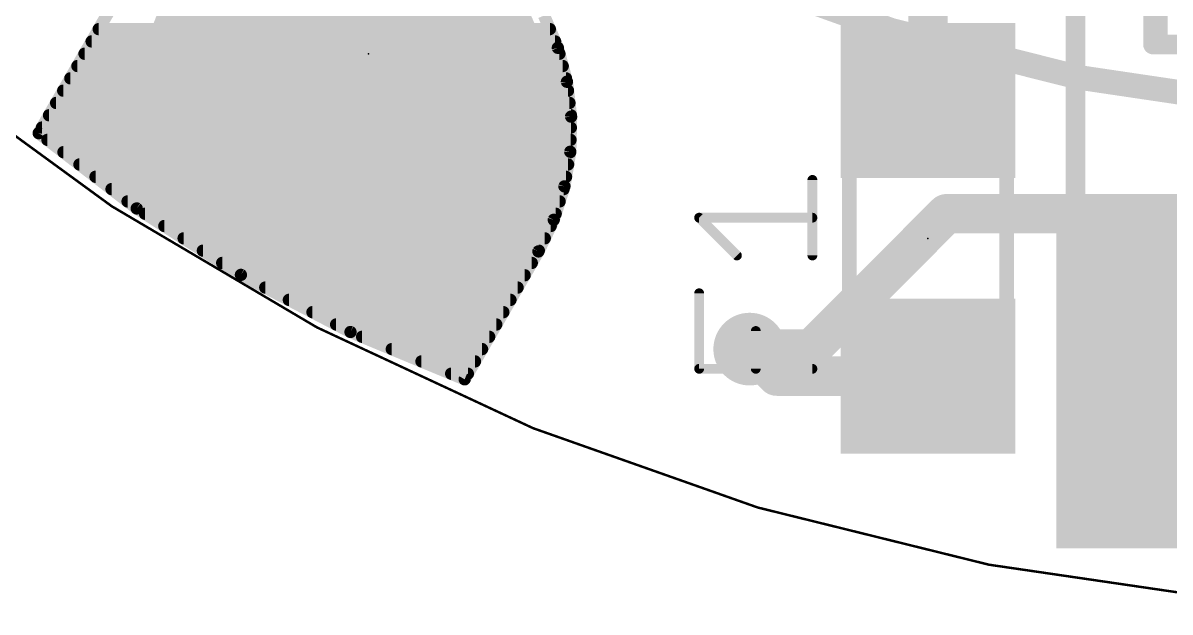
# Model space of a CAD drawing. Extents: x -25.4 to 25.4, y -26.7 to 25.8.
# Drawn here: x -14.87 to -3.02, y -25.45 to -19.37 of the extents above; entities that cross this region are included whole.
import ezdxf

# ---------------------------------------------------------------- set-up
doc = ezdxf.new("R2010")
doc.units = 0
for name, color, linetype in [('1', 12, 'CONTINUOUS'), ('16', 5, 'CONTINUOUS'), ('17', 110, 'CONTINUOUS'), ('18', 110, 'CONTINUOUS'), ('20', 53, 'CONTINUOUS'), ('21', 53, 'CONTINUOUS'), ('23', 53, 'CONTINUOUS'), ('25', 253, 'CONTINUOUS'), ('51', 53, 'CONTINUOUS')]:
    doc.layers.add(name, color=color, linetype=linetype)

# ---------------------------------------------------------------- blocks, each defined once
blk = doc.blocks.new('RECT')
blk.add_solid([(-0.5, -0.5), (0.5, -0.5), (-0.5, 0.5), (0.5, 0.5)])
blk = doc.blocks.new('ROUNDP')
at = {"const_width": 0.5}
blk.add_lwpolyline([(0, -0.25, 1), (0, 0.25, 1), (0, -0.25)], format="xyb", dxfattribs=at)
blk = doc.blocks.new('ROUNDV')
at = {"const_width": 0.5}
blk.add_lwpolyline([(0, -0.25, 1), (0, 0.25, 1), (0, -0.25)], format="xyb", dxfattribs=at)

msp = doc.modelspace()

# ---------------------------------------------------------------- linework, layer by layer
at = {"layer": '1'}
for points, const_width in [([(-20.32, 0, 0.4142), (0, -20.32)], 0.254), ([(-14.0893, -19.3993, 1), (-14.0893, -19.4627)], 0.0635), ([(-9.4299, -19.4627, 1), (-9.4299, -19.3993)], 0.0635), ([(-14.1626, -19.5263, 1), (-14.1626, -19.5897)], 0.0635), ([(-9.3755, -19.5897, 1), (-9.3755, -19.5263)], 0.0635), ([(-14.2359, -19.6533, 1), (-14.2359, -19.7168)], 0.0635), ([(-9.3165, -19.6159, 1), (-9.3779, -19.6324)], 0.0635), ([(-9.3764, -19.6366, 1), (-9.318, -19.6116)], 0.0635), ([(-9.3309, -19.7168, 1), (-9.3309, -19.6533)], 0.0635), ([(-14.3093, -19.7803, 1), (-14.3093, -19.8438)], 0.0635), ([(-9.2969, -19.8438, 1), (-9.2969, -19.7803)], 0.0635), ([(-14.3826, -19.9073, 1), (-14.3826, -19.9707)], 0.0635), ([(-9.2628, -19.9707, 1), (-9.2628, -19.9073)], 0.0635), ([(-14.4559, -20.0343, 1), (-14.4559, -20.0978)], 0.0635), ([(-11.6468, -20.0351, 1), (-11.4672, -20.2147)], 0.254), ([(-9.2219, -19.9704, 1), (-9.2849, -19.978)], 0.0635), ([(-9.2841, -19.9824, 1), (-9.2227, -19.966)], 0.0635), ([(-9.2424, -20.0978, 1), (-9.2424, -20.0343)], 0.0635), ([(-14.5292, -20.1613, 1), (-14.5292, -20.2248)], 0.0635), ([(-9.2272, -20.2248, 1), (-9.2272, -20.1613)], 0.0635), ([(-5.6261, -20.168, 1), (-5.4229, -20.168)], 0.2032), ([(-14.6026, -20.2883, 1), (-14.6026, -20.3517)], 0.0635), ([(-9.212, -20.3517, 1), (-9.212, -20.2883)], 0.0635), ([(-9.1786, -20.3348, 1), (-9.2421, -20.3333)], 0.0635), ([(-9.2419, -20.3378, 1), (-9.1788, -20.3303)], 0.0635), ([(-14.6899, -20.4795, 1), (-14.7285, -20.5299)], 0.0635), ([(-14.7367, -20.4888, 1), (-14.6817, -20.5206)], 0.0635), ([(-14.6759, -20.4153, 1), (-14.6759, -20.4788)], 0.0635), ([(-9.2131, -20.4788, 1), (-9.2131, -20.4153)], 0.0635), ([(-14.6189, -20.5423, 1), (-14.6189, -20.6058)], 0.0635), ([(-9.2161, -20.6058, 1), (-9.2161, -20.5423)], 0.0635), ([(-14.4534, -20.6693, 1), (-14.4534, -20.7327)], 0.0635), ([(-9.2507, -20.6956, 1), (-9.1873, -20.6971)], 0.0635), ([(-9.1877, -20.7016, 1), (-9.2503, -20.6911)], 0.0635), ([(-9.2198, -20.7327, 1), (-9.2198, -20.6693)], 0.0635), ([(-14.2879, -20.7963, 1), (-14.2879, -20.8597)], 0.0635), ([(-9.2411, -20.8597, 1), (-9.2411, -20.7963)], 0.0635), ([(-14.1224, -20.9233, 1), (-14.1224, -20.9868)], 0.0635), ([(-9.2625, -20.9868, 1), (-9.2625, -20.9233)], 0.0635), ([(-13.9569, -21.0503, 1), (-13.9569, -21.1137)], 0.0635), ([(-9.3104, -21.0485, 1), (-9.2478, -21.059)], 0.0635), ([(-9.2489, -21.0634, 1), (-9.3093, -21.0441)], 0.0635), ([(-9.2881, -21.1137, 1), (-9.2881, -21.0503)], 0.0635), ([(-13.7914, -21.1773, 1), (-13.7914, -21.2407)], 0.0635), ([(-9.3287, -21.2407, 1), (-9.3287, -21.1773)], 0.0635), ([(-13.6798, -21.2548, 1), (-13.7139, -21.3083)], 0.0635), ([(-13.7162, -21.3067, 1), (-13.6775, -21.2563)], 0.0635), ([(-13.6113, -21.3043, 1), (-13.6113, -21.3678)], 0.0635), ([(-9.3693, -21.3678, 1), (-9.3693, -21.3043)], 0.0635), ([(-13.412, -21.4313, 1), (-13.412, -21.4947)], 0.0635), ([(-9.4197, -21.3892, 1), (-9.3592, -21.4086)], 0.0635), ([(-9.4206, -21.4947, 1), (-9.4206, -21.4313)], 0.0635), ([(-9.3609, -21.4128, 1), (-9.418, -21.385)], 0.0635), ([(-13.2126, -21.5583, 1), (-13.2126, -21.6217)], 0.0635), ([(-9.4823, -21.6217, 1), (-9.4823, -21.5583)], 0.0635), ([(-13.0133, -21.6853, 1), (-13.0133, -21.7488)], 0.0635), ([(-9.5764, -21.711, 1), (-9.5192, -21.7388)], 0.0635), ([(-9.5203, -21.7408, 1), (-9.5753, -21.709)], 0.0635), ([(-9.544, -21.7488, 1), (-9.544, -21.6853)], 0.0635), ([(-12.8139, -21.8123, 1), (-12.8139, -21.8758)], 0.0635), ([(-9.6166, -21.8758, 1), (-9.6166, -21.8123)], 0.0635), ([(-12.6059, -21.939, 1), (-12.6353, -21.9953)], 0.0635), ([(-12.6133, -21.9393, 1), (-12.6133, -22.0027)], 0.0635), ([(-12.6377, -21.9939, 1), (-12.6036, -21.9404)], 0.0635), ([(-9.6899, -22.0027, 1), (-9.6899, -21.9393)], 0.0635), ([(-12.3693, -22.0663, 1), (-12.3693, -22.1298)], 0.0635), ([(-9.7632, -22.1298, 1), (-9.7632, -22.0663)], 0.0635), ([(-12.1253, -22.1933, 1), (-12.1253, -22.2568)], 0.0635), ([(-9.8365, -22.2568, 1), (-9.8365, -22.1933)], 0.0635), ([(-11.8814, -22.3203, 1), (-11.8814, -22.3837)], 0.0635), ([(-9.9099, -22.3837, 1), (-9.9099, -22.3203)], 0.0635), ([(-11.6374, -22.4473, 1), (-11.6374, -22.5108)], 0.0635), ([(-11.4766, -22.5271, 1), (-11.5009, -22.5857)], 0.0635), ([(-11.5034, -22.5846, 1), (-11.4741, -22.5282)], 0.0635), ([(-9.9832, -22.5108, 1), (-9.9832, -22.4473)], 0.0635), ([(-11.369, -22.5743, 1), (-11.369, -22.6378)], 0.0635), ([(-10.0565, -22.6378, 1), (-10.0565, -22.5743)], 0.0635), ([(-7.2942, -22.6612, 1), (-7.4378, -22.8048)], 0.2032), ([(-11.0624, -22.7013, 1), (-11.0624, -22.7647)], 0.0635), ([(-10.1298, -22.7647, 1), (-10.1298, -22.7013)], 0.0635), ([(-10.7557, -22.8283, 1), (-10.7557, -22.8917)], 0.0635), ([(-10.2031, -22.8917, 1), (-10.2031, -22.8283)], 0.0635), ([(-7.087, -22.9104, 1), (-7.087, -23.1136)], 0.2032), ([(-7.1588, -23.0838, 1), (-7.0152, -22.9402)], 0.2032), ([(-5.5245, -23.1136, 1), (-5.5245, -22.9104)], 0.2032), ([(-10.4491, -22.9553, 1), (-10.4491, -23.0188)], 0.0635), ([(-10.3219, -23.0741, 1), (-10.2976, -23.0154)], 0.0635), ([(-10.2765, -23.0188, 1), (-10.2765, -22.9553)], 0.0635), ([(-10.3373, -23.0288, 1), (-10.2823, -23.0606)], 0.0635)]:
    msp.add_lwpolyline(points, format="xyb", dxfattribs=dict(at, const_width=const_width))
for points, const_width in [([(-11.557, -20.1249), (-8.8946, -17.4625)], 0.508), ([(-5.5245, -18.3206), (-5.5245, -20.168)], 0.4064), ([(-13.9472, -19.1849), (-14.7092, -20.5047)], 0.127), ([(-9.3472, -19.6241), (-9.4899, -19.291)], 0.127), ([(-14.0893, -19.431), (-9.4299, -19.431)], 0.127), ([(-14.1626, -19.558), (-9.3755, -19.558)], 0.127), ([(-14.2359, -19.685), (-9.3309, -19.685)], 0.127), ([(-9.2534, -19.9742), (-9.3472, -19.6241)], 0.127), ([(-14.3093, -19.812), (-9.2969, -19.812)], 0.127), ([(-14.3826, -19.939), (-9.2628, -19.939)], 0.127), ([(-14.4559, -20.066), (-9.2424, -20.066)], 0.127), ([(-9.2104, -20.334), (-9.2534, -19.9742)], 0.127), ([(-14.5292, -20.193), (-9.2272, -20.193)], 0.127), ([(-14.6026, -20.32), (-9.212, -20.32)], 0.127), ([(-9.219, -20.6963), (-9.2104, -20.334)], 0.127), ([(-14.7092, -20.5047), (-13.6968, -21.2815)], 0.127), ([(-14.6759, -20.447), (-9.2131, -20.447)], 0.127), ([(-14.6189, -20.574), (-9.2161, -20.574)], 0.127), ([(-14.4534, -20.701), (-9.2198, -20.701)], 0.127), ([(-9.2791, -21.0537), (-9.219, -20.6963)], 0.127), ([(-14.2879, -20.828), (-9.2411, -20.828)], 0.127), ([(-14.1224, -20.955), (-9.2625, -20.955)], 0.127), ([(-13.9569, -21.082), (-9.2881, -21.082)], 0.127), ([(-9.3894, -21.3989), (-9.2791, -21.0537)], 0.127), ([(-13.7914, -21.209), (-9.3287, -21.209)], 0.127), ([(-13.6968, -21.2815), (-12.6206, -21.9672)], 0.127), ([(-13.6113, -21.336), (-9.3693, -21.336)], 0.127), ([(-13.412, -21.463), (-9.4206, -21.463)], 0.127), ([(-9.5478, -21.7249), (-9.3894, -21.3989)], 0.127), ([(-13.2126, -21.59), (-9.4823, -21.59)], 0.127), ([(-13.0133, -21.717), (-9.544, -21.717)], 0.127), ([(-10.3098, -23.0447), (-9.5478, -21.7249)], 0.127), ([(-12.8139, -21.844), (-9.6166, -21.844)], 0.127), ([(-12.6206, -21.9672), (-11.4887, -22.5564)], 0.127), ([(-12.6133, -21.971), (-9.6899, -21.971)], 0.127), ([(-12.3693, -22.098), (-9.7632, -22.098)], 0.127), ([(-12.1253, -22.225), (-9.8365, -22.225)], 0.127), ([(-11.8814, -22.352), (-9.9099, -22.352)], 0.127), ([(-11.6374, -22.479), (-9.9832, -22.479)], 0.127), ([(-11.4887, -22.5564), (-10.3098, -23.0447)], 0.127), ([(-11.369, -22.606), (-10.0565, -22.606)], 0.127), ([(-7.087, -23.012), (-7.366, -22.733)], 0.4064), ([(-11.0624, -22.733), (-10.1298, -22.733)], 0.127), ([(-10.7557, -22.86), (-10.2031, -22.86)], 0.127), ([(-5.5245, -23.012), (-7.087, -23.012)], 0.4064), ([(-10.4491, -22.987), (-10.2765, -22.987)], 0.127)]:
    msp.add_lwpolyline(points, dxfattribs=dict(at, const_width=const_width))
at = {"layer": '16'}
for points, const_width in [([(-20.32, 0, 0.4142), (0, -20.32)], 0.254), ([(-14.0893, -19.3993, 1), (-14.0893, -19.4627)], 0.0635), ([(-9.4299, -19.4627, 1), (-9.4299, -19.3993)], 0.0635), ([(-14.1626, -19.5263, 1), (-14.1626, -19.5897)], 0.0635), ([(-9.3755, -19.5897, 1), (-9.3755, -19.5263)], 0.0635), ([(-14.2359, -19.6533, 1), (-14.2359, -19.7168)], 0.0635), ([(-9.3165, -19.6159, 1), (-9.3779, -19.6324)], 0.0635), ([(-9.3764, -19.6366, 1), (-9.318, -19.6116)], 0.0635), ([(-9.3309, -19.7168, 1), (-9.3309, -19.6533)], 0.0635), ([(-14.3093, -19.7803, 1), (-14.3093, -19.8438)], 0.0635), ([(-9.2969, -19.8438, 1), (-9.2969, -19.7803)], 0.0635), ([(-14.3826, -19.9073, 1), (-14.3826, -19.9707)], 0.0635), ([(-9.2628, -19.9707, 1), (-9.2628, -19.9073)], 0.0635), ([(-14.4559, -20.0343, 1), (-14.4559, -20.0978)], 0.0635), ([(-9.2219, -19.9704, 1), (-9.2849, -19.978)], 0.0635), ([(-9.2841, -19.9824, 1), (-9.2227, -19.966)], 0.0635), ([(-9.2424, -20.0978, 1), (-9.2424, -20.0343)], 0.0635), ([(-14.5292, -20.1613, 1), (-14.5292, -20.2248)], 0.0635), ([(-9.2272, -20.2248, 1), (-9.2272, -20.1613)], 0.0635), ([(-14.6026, -20.2883, 1), (-14.6026, -20.3517)], 0.0635), ([(-9.212, -20.3517, 1), (-9.212, -20.2883)], 0.0635), ([(-9.1786, -20.3348, 1), (-9.2421, -20.3333)], 0.0635), ([(-9.2419, -20.3378, 1), (-9.1788, -20.3303)], 0.0635), ([(-14.6899, -20.4795, 1), (-14.7285, -20.5299)], 0.0635), ([(-14.7367, -20.4888, 1), (-14.6817, -20.5206)], 0.0635), ([(-14.6759, -20.4153, 1), (-14.6759, -20.4788)], 0.0635), ([(-9.2131, -20.4788, 1), (-9.2131, -20.4153)], 0.0635), ([(-14.6189, -20.5423, 1), (-14.6189, -20.6058)], 0.0635), ([(-9.2161, -20.6058, 1), (-9.2161, -20.5423)], 0.0635), ([(-14.4534, -20.6693, 1), (-14.4534, -20.7327)], 0.0635), ([(-9.2507, -20.6956, 1), (-9.1873, -20.6971)], 0.0635), ([(-9.1877, -20.7016, 1), (-9.2503, -20.6911)], 0.0635), ([(-9.2198, -20.7327, 1), (-9.2198, -20.6693)], 0.0635), ([(-14.2879, -20.7963, 1), (-14.2879, -20.8597)], 0.0635), ([(-9.2411, -20.8597, 1), (-9.2411, -20.7963)], 0.0635), ([(-14.1224, -20.9233, 1), (-14.1224, -20.9868)], 0.0635), ([(-9.2625, -20.9868, 1), (-9.2625, -20.9233)], 0.0635), ([(-13.9569, -21.0503, 1), (-13.9569, -21.1137)], 0.0635), ([(-9.3104, -21.0485, 1), (-9.2478, -21.059)], 0.0635), ([(-9.2489, -21.0634, 1), (-9.3093, -21.0441)], 0.0635), ([(-9.2881, -21.1137, 1), (-9.2881, -21.0503)], 0.0635), ([(-13.7914, -21.1773, 1), (-13.7914, -21.2407)], 0.0635), ([(-9.3287, -21.2407, 1), (-9.3287, -21.1773)], 0.0635), ([(-5.334, -21.2344, 1), (-5.334, -21.4376)], 0.2032), ([(-5.2622, -21.4078, 1), (-5.4058, -21.2642)], 0.2032), ([(-13.6798, -21.2548, 1), (-13.7139, -21.3083)], 0.0635), ([(-13.7162, -21.3067, 1), (-13.6775, -21.2563)], 0.0635), ([(-13.6113, -21.3043, 1), (-13.6113, -21.3678)], 0.0635), ([(-9.3693, -21.3678, 1), (-9.3693, -21.3043)], 0.0635), ([(-13.412, -21.4313, 1), (-13.412, -21.4947)], 0.0635), ([(-9.4197, -21.3892, 1), (-9.3592, -21.4086)], 0.0635), ([(-9.4206, -21.4947, 1), (-9.4206, -21.4313)], 0.0635), ([(-9.3609, -21.4128, 1), (-9.418, -21.385)], 0.0635), ([(-13.2126, -21.5583, 1), (-13.2126, -21.6217)], 0.0635), ([(-9.4823, -21.6217, 1), (-9.4823, -21.5583)], 0.0635), ([(-13.0133, -21.6853, 1), (-13.0133, -21.7488)], 0.0635), ([(-9.5764, -21.711, 1), (-9.5192, -21.7388)], 0.0635), ([(-9.5203, -21.7408, 1), (-9.5753, -21.709)], 0.0635), ([(-9.544, -21.7488, 1), (-9.544, -21.6853)], 0.0635), ([(-12.8139, -21.8123, 1), (-12.8139, -21.8758)], 0.0635), ([(-9.6166, -21.8758, 1), (-9.6166, -21.8123)], 0.0635), ([(-12.6059, -21.939, 1), (-12.6353, -21.9953)], 0.0635), ([(-12.6133, -21.9393, 1), (-12.6133, -22.0027)], 0.0635), ([(-12.6377, -21.9939, 1), (-12.6036, -21.9404)], 0.0635), ([(-9.6899, -22.0027, 1), (-9.6899, -21.9393)], 0.0635), ([(-12.3693, -22.0663, 1), (-12.3693, -22.1298)], 0.0635), ([(-9.7632, -22.1298, 1), (-9.7632, -22.0663)], 0.0635), ([(-12.1253, -22.1933, 1), (-12.1253, -22.2568)], 0.0635), ([(-9.8365, -22.2568, 1), (-9.8365, -22.1933)], 0.0635), ([(-11.8814, -22.3203, 1), (-11.8814, -22.3837)], 0.0635), ([(-9.9099, -22.3837, 1), (-9.9099, -22.3203)], 0.0635), ([(-11.6374, -22.4473, 1), (-11.6374, -22.5108)], 0.0635), ([(-11.4766, -22.5271, 1), (-11.5009, -22.5857)], 0.0635), ([(-11.5034, -22.5846, 1), (-11.4741, -22.5282)], 0.0635), ([(-9.9832, -22.5108, 1), (-9.9832, -22.4473)], 0.0635), ([(-11.369, -22.5743, 1), (-11.369, -22.6378)], 0.0635), ([(-10.0565, -22.6378, 1), (-10.0565, -22.5743)], 0.0635), ([(-7.366, -22.6314, 1), (-7.366, -22.8346)], 0.2032), ([(-6.8028, -22.6612, 1), (-6.6592, -22.8048)], 0.2032), ([(-6.731, -22.8346, 1), (-6.731, -22.6314)], 0.2032), ([(-11.0624, -22.7013, 1), (-11.0624, -22.7647)], 0.0635), ([(-10.1298, -22.7647, 1), (-10.1298, -22.7013)], 0.0635), ([(-10.7557, -22.8283, 1), (-10.7557, -22.8917)], 0.0635), ([(-10.2031, -22.8917, 1), (-10.2031, -22.8283)], 0.0635), ([(-10.4491, -22.9553, 1), (-10.4491, -23.0188)], 0.0635), ([(-10.3219, -23.0741, 1), (-10.2976, -23.0154)], 0.0635), ([(-10.2765, -23.0188, 1), (-10.2765, -22.9553)], 0.0635), ([(-10.3373, -23.0288, 1), (-10.2823, -23.0606)], 0.0635)]:
    msp.add_lwpolyline(points, format="xyb", dxfattribs=dict(at, const_width=const_width))
for points, const_width in [([(-13.9472, -19.1849), (-14.7092, -20.5047)], 0.127), ([(-9.3472, -19.6241), (-9.4899, -19.291)], 0.127), ([(-14.0893, -19.431), (-9.4299, -19.431)], 0.127), ([(-14.1626, -19.558), (-9.3755, -19.558)], 0.127), ([(-14.2359, -19.685), (-9.3309, -19.685)], 0.127), ([(-9.2534, -19.9742), (-9.3472, -19.6241)], 0.127), ([(-14.3093, -19.812), (-9.2969, -19.812)], 0.127), ([(-14.3826, -19.939), (-9.2628, -19.939)], 0.127), ([(-14.4559, -20.066), (-9.2424, -20.066)], 0.127), ([(-9.2104, -20.334), (-9.2534, -19.9742)], 0.127), ([(-14.5292, -20.193), (-9.2272, -20.193)], 0.127), ([(-14.6026, -20.32), (-9.212, -20.32)], 0.127), ([(-9.219, -20.6963), (-9.2104, -20.334)], 0.127), ([(-14.7092, -20.5047), (-13.6968, -21.2815)], 0.127), ([(-14.6759, -20.447), (-9.2131, -20.447)], 0.127), ([(-14.6189, -20.574), (-9.2161, -20.574)], 0.127), ([(-14.4534, -20.701), (-9.2198, -20.701)], 0.127), ([(-9.2791, -21.0537), (-9.219, -20.6963)], 0.127), ([(-14.2879, -20.828), (-9.2411, -20.828)], 0.127), ([(-14.1224, -20.955), (-9.2625, -20.955)], 0.127), ([(-13.9569, -21.082), (-9.2881, -21.082)], 0.127), ([(-9.3894, -21.3989), (-9.2791, -21.0537)], 0.127), ([(-13.7914, -21.209), (-9.3287, -21.209)], 0.127), ([(-6.731, -22.733), (-5.334, -21.336)], 0.4064), ([(-5.334, -21.336), (5.1435, -21.336)], 0.4064), ([(-13.6968, -21.2815), (-12.6206, -21.9672)], 0.127), ([(-13.6113, -21.336), (-9.3693, -21.336)], 0.127), ([(-13.412, -21.463), (-9.4206, -21.463)], 0.127), ([(-9.5478, -21.7249), (-9.3894, -21.3989)], 0.127), ([(-13.2126, -21.59), (-9.4823, -21.59)], 0.127), ([(-13.0133, -21.717), (-9.544, -21.717)], 0.127), ([(-10.3098, -23.0447), (-9.5478, -21.7249)], 0.127), ([(-12.8139, -21.844), (-9.6166, -21.844)], 0.127), ([(-12.6206, -21.9672), (-11.4887, -22.5564)], 0.127), ([(-12.6133, -21.971), (-9.6899, -21.971)], 0.127), ([(-12.3693, -22.098), (-9.7632, -22.098)], 0.127), ([(-12.1253, -22.225), (-9.8365, -22.225)], 0.127), ([(-11.8814, -22.352), (-9.9099, -22.352)], 0.127), ([(-11.6374, -22.479), (-9.9832, -22.479)], 0.127), ([(-11.4887, -22.5564), (-10.3098, -23.0447)], 0.127), ([(-11.369, -22.606), (-10.0565, -22.606)], 0.127), ([(-7.366, -22.733), (-6.731, -22.733)], 0.4064), ([(-11.0624, -22.733), (-10.1298, -22.733)], 0.127), ([(-10.7557, -22.86), (-10.2031, -22.86)], 0.127), ([(-10.4491, -22.987), (-10.2765, -22.987)], 0.127)]:
    msp.add_lwpolyline(points, dxfattribs=dict(at, const_width=const_width))
at = {"layer": '20', "const_width": 0.0254}
msp.add_lwpolyline([(-3.4925, 25.146, 14.4823), (3.4925, 25.146)], format="xyb", dxfattribs=at)
at = {"layer": '21', "const_width": 0.2032}
for points in [[(-4, -21.09), (-4, -17.09)], [(-3.15, -17.09), (-3.15, -19.59)], [(-3.15, -19.59), (-1.75, -19.59)]]:
    msp.add_lwpolyline(points, dxfattribs=at)
at = {"layer": '21', "const_width": 0.1016}
for points in [[(-3.15, -19.5392, 1), (-3.15, -19.6408)], [(-3.2008, -19.59, 1), (-3.0992, -19.59)], [(-4.0508, -21.09, 1), (-3.9492, -21.09)]]:
    msp.add_lwpolyline(points, format="xyb", dxfattribs=at)
at = {"layer": '23'}
for p in [(-11.303, -19.685), (-5.5245, -21.59)]:
    msp.add_point(p, dxfattribs=at)
at = {"layer": '25', "const_width": 0.1016}
for points in [[(-6.7183, -21.7668), (-6.7183, -20.9872)], [(-7.4979, -21.7668), (-7.8877, -21.377)], [(-7.8877, -21.377), (-6.7183, -21.377)], [(-7.8877, -22.9362), (-7.8877, -22.1566)], [(-7.303, -22.9362), (-7.303, -22.5464)], [(-6.7183, -22.9362), (-7.8877, -22.9362)]]:
    msp.add_lwpolyline(points, dxfattribs=at)
at = {"layer": '25', "const_width": 0.0508}
for points in [[(-6.6929, -20.9872, 1), (-6.7437, -20.9872)], [(-7.8697, -21.359, 1), (-7.9057, -21.395)], [(-7.8877, -21.3516, 1), (-7.8877, -21.4024)], [(-6.7183, -21.4024, 1), (-6.7183, -21.3516)], [(-7.5159, -21.7848, 1), (-7.4799, -21.7488)], [(-6.7437, -21.7668, 1), (-6.6929, -21.7668)], [(-7.8623, -22.1566, 1), (-7.9131, -22.1566)], [(-7.2776, -22.5464, 1), (-7.3284, -22.5464)], [(-7.8877, -22.9108, 1), (-7.8877, -22.9616)], [(-7.9131, -22.9362, 1), (-7.8623, -22.9362)], [(-7.3284, -22.9362, 1), (-7.2776, -22.9362)], [(-6.7183, -22.9616, 1), (-6.7183, -22.9108)]]:
    msp.add_lwpolyline(points, format="xyb", dxfattribs=at)
at = {"layer": '51'}
for points, const_width in [([(-4, -24.59), (-4, -17.09)], 0.2032), ([(-3.2, -17.09), (-3.2, -19.59)], 0.2032), ([(-3.2, -19.59), (3.2, -19.59)], 0.2032), ([(-6.3373, -20.6375), (-6.3373, -22.5552)], 0.1524), ([(-4.7117, -20.6375), (-4.7117, -22.5552)], 0.1524), ([(4, -24.59), (-4, -24.59)], 0.2032)]:
    msp.add_lwpolyline(points, dxfattribs=dict(at, const_width=const_width))
for points, const_width in [([(-3.2, -19.5392, 1), (-3.2, -19.6408)], 0.1016), ([(-3.2508, -19.59, 1), (-3.1492, -19.59)], 0.1016), ([(-6.2992, -20.6375, 1), (-6.3754, -20.6375)], 0.0762), ([(-4.6736, -20.6375, 1), (-4.7498, -20.6375)], 0.0762), ([(-6.3754, -22.5552, 1), (-6.2992, -22.5552)], 0.0762), ([(-4.7498, -22.5552, 1), (-4.6736, -22.5552)], 0.0762), ([(-4, -24.5392, 1), (-4, -24.6408)], 0.1016), ([(-4.0508, -24.59, 1), (-3.9492, -24.59)], 0.1016)]:
    msp.add_lwpolyline(points, format="xyb", dxfattribs=dict(at, const_width=const_width))

# ---------------------------------------------------------------- block references
at = {"layer": '1'}
for p, xscale, yscale, rotation in [((-5.5245, -20.168), 1.6, 1.803, 90), ((-3.4, -23.09), 3.4, 1.6, 270), ((-5.5245, -23.012), 1.6, 1.803, 90)]:
    msp.add_blockref('RECT', p, dxfattribs=dict(at, xscale=xscale, yscale=yscale, rotation=rotation))
at = {"layer": '17', "xscale": 4.216, "yscale": 4.216, "rotation": 150}
msp.add_blockref('ROUNDP', (-11.557, -20.1249), dxfattribs=at)
msp.add_blockref('ROUNDP', (-11.557, -20.1249), dxfattribs=at)
at = {"layer": '18', "xscale": 0.75, "yscale": 0.75}
msp.add_blockref('ROUNDV', (-7.366, -22.733), dxfattribs=at)
msp.add_blockref('ROUNDV', (-7.366, -22.733), dxfattribs=at)
at = {"layer": '51', "xscale": 0.7366, "yscale": 1.7526, "rotation": 90}
for p in [(-5.5245, -20.2692), (-5.5245, -22.9108)]:
    msp.add_blockref('RECT', p, dxfattribs=at)

doc.saveas('drawing.dxf')
